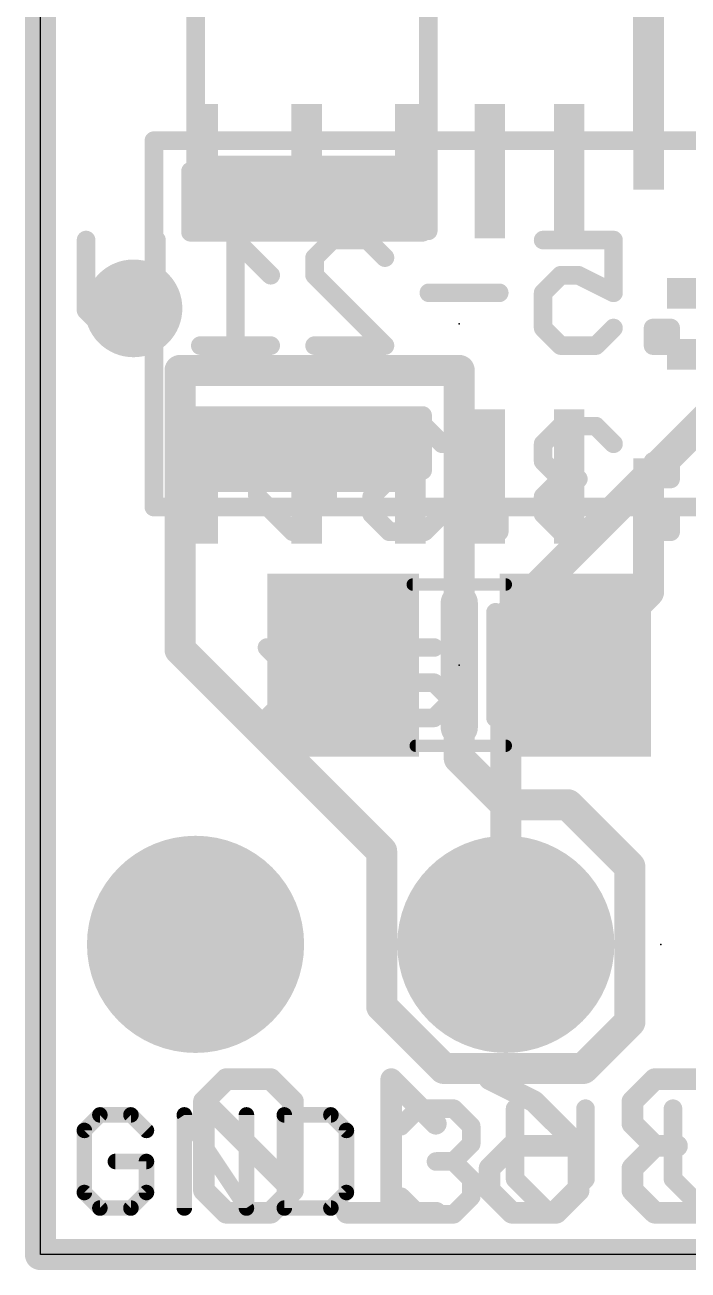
# Model space of a CAD drawing. Extents: x -0.1 to 10.3, y -0.1 to 17.3.
# Drawn here: x -0.13 to 5.3, y -0.13 to 10.07 of the extents above; entities that cross this region are included whole.
import ezdxf

# ---------------------------------------------------------------- set-up
doc = ezdxf.new("R2010")
doc.units = 0
for name, color, linetype in [('1', 12, 'CONTINUOUS'), ('16', 5, 'CONTINUOUS'), ('17', 110, 'CONTINUOUS'), ('18', 110, 'CONTINUOUS'), ('20', 53, 'CONTINUOUS'), ('21', 40, 'CONTINUOUS'), ('22', 6, 'CONTINUOUS'), ('23', 53, 'CONTINUOUS'), ('51', 253, 'CONTINUOUS')]:
    doc.layers.add(name, color=color, linetype=linetype)

# ---------------------------------------------------------------- blocks, each defined once
blk = doc.blocks.new('RECT')
blk.add_solid([(-0.5, -0.5), (0.5, -0.5), (-0.5, 0.5), (0.5, 0.5)])
blk = doc.blocks.new('ROUNDP')
at = {"const_width": 0.5}
blk.add_lwpolyline([(0, -0.25, 1), (0, 0.25, 1), (0, -0.25)], format="xyb", dxfattribs=at)
blk = doc.blocks.new('ROUNDV')
at = {"const_width": 0.5}
blk.add_lwpolyline([(0, -0.25, 1), (0, 0.25, 1), (0, -0.25)], format="xyb", dxfattribs=at)

msp = doc.modelspace()

# ---------------------------------------------------------------- linework, layer by layer
at = {"layer": '1'}
for points, const_width in [([(0, 0), (0, 17.145)], 0.254), ([(4.979, 9.07), (4.979, 10.476)], 0.254), ([(1.27, 8.382), (1.27, 10.16)], 0.1524), ([(3.175, 10.16), (3.175, 8.382)], 0.1524), ([(1.429, 8.87), (1.429, 8.92)], 0.1524), ([(1.429, 8.92), (2.929, 8.92)], 0.1524), ([(2.929, 8.92), (2.929, 8.87)], 0.1524), ([(1.229, 8.37), (1.229, 8.87)], 0.1524), ([(1.229, 8.87), (1.429, 8.87)], 0.1524), ([(1.229, 8.8392), (3.129, 8.8392)], 0.1524), ([(2.929, 8.87), (3.129, 8.87)], 0.1524), ([(3.129, 8.87), (3.129, 8.37)], 0.1524), ([(1.229, 8.6868), (3.129, 8.6868)], 0.1524), ([(1.229, 8.5344), (3.129, 8.5344)], 0.1524), ([(1.229, 8.382), (3.129, 8.382)], 0.1524), ([(3.129, 8.37), (1.229, 8.37)], 0.1524), ([(3.175, 8.382), (1.27, 8.382)], 0.1524), ([(1.143, 7.239), (1.143, 4.953)], 0.254), ([(3.429, 7.239), (1.143, 7.239)], 0.254), ([(3.429, 4.064), (3.429, 7.239)], 0.254), ([(1.229, 6.32), (1.229, 6.87)], 0.1524), ([(1.229, 6.87), (3.129, 6.87)], 0.1524), ([(1.229, 6.858), (3.129, 6.858)], 0.1524), ([(3.129, 6.87), (3.129, 6.42)], 0.1524), ([(1.229, 6.7056), (3.129, 6.7056)], 0.1524), ([(1.229, 6.5532), (3.129, 6.5532)], 0.1524), ([(1.229, 6.4008), (2.929, 6.4008)], 0.1524), ([(3.129, 6.42), (2.929, 6.42)], 0.1524), ([(2.929, 6.42), (2.929, 6.32)], 0.1524), ([(2.929, 6.32), (1.229, 6.32)], 0.1524), ([(4.979, 6.17), (4.979, 5.426)], 0.254), ([(4.979, 5.426), (4.379, 4.826)], 0.254), ([(1.143, 4.953), (2.794, 3.302)], 0.254), ([(3.81, 3.683), (3.429, 4.064)], 0.254), ([(4.318, 3.683), (3.81, 3.683)], 0.254), ([(4.826, 3.175), (4.318, 3.683)], 0.254), ([(2.794, 3.302), (2.794, 2.032)], 0.254), ([(4.826, 1.905), (4.826, 3.175)], 0.254), ([(2.794, 2.032), (3.302, 1.524)], 0.254), ([(4.445, 1.524), (4.826, 1.905)], 0.254), ([(3.302, 1.524), (4.445, 1.524)], 0.254), ([(10.16, 0), (0, 0)], 0.254)]:
    msp.add_lwpolyline(points, dxfattribs=dict(at, const_width=const_width))
for points, const_width in [([(4.9155, 9.07, 1), (5.0425, 9.07)], 0.127), ([(1.4671, 8.92, 1), (1.3909, 8.92)], 0.0762), ([(1.429, 8.9581, 1), (1.429, 8.8819)], 0.0762), ([(2.9671, 8.92, 1), (2.8909, 8.92)], 0.0762), ([(2.929, 8.8819, 1), (2.929, 8.9581)], 0.0762), ([(1.2671, 8.87, 1), (1.1909, 8.87)], 0.0762), ([(1.229, 8.9081, 1), (1.229, 8.8319)], 0.0762), ([(1.229, 8.8773, 1), (1.229, 8.8011)], 0.0762), ([(1.3909, 8.87, 1), (1.4671, 8.87)], 0.0762), ([(1.429, 8.8319, 1), (1.429, 8.9081)], 0.0762), ([(2.929, 8.9081, 1), (2.929, 8.8319)], 0.0762), ([(2.8909, 8.87, 1), (2.9671, 8.87)], 0.0762), ([(3.1671, 8.87, 1), (3.0909, 8.87)], 0.0762), ([(3.129, 8.8319, 1), (3.129, 8.9081)], 0.0762), ([(3.129, 8.8011, 1), (3.129, 8.8773)], 0.0762), ([(1.229, 8.7249, 1), (1.229, 8.6487)], 0.0762), ([(3.129, 8.6487, 1), (3.129, 8.7249)], 0.0762), ([(1.229, 8.5725, 1), (1.229, 8.4963)], 0.0762), ([(3.129, 8.4963, 1), (3.129, 8.5725)], 0.0762), ([(1.229, 8.4201, 1), (1.229, 8.3439)], 0.0762), ([(1.229, 8.4081, 1), (1.229, 8.3319)], 0.0762), ([(1.1909, 8.37, 1), (1.2671, 8.37)], 0.0762), ([(1.27, 8.4201, 1), (1.27, 8.3439)], 0.0762), ([(1.2319, 8.382, 1), (1.3081, 8.382)], 0.0762), ([(3.0909, 8.37, 1), (3.1671, 8.37)], 0.0762), ([(3.129, 8.3439, 1), (3.129, 8.4201)], 0.0762), ([(3.129, 8.3319, 1), (3.129, 8.4081)], 0.0762), ([(3.1369, 8.382, 1), (3.2131, 8.382)], 0.0762), ([(3.175, 8.3439, 1), (3.175, 8.4201)], 0.0762), ([(1.2065, 7.239, 1), (1.0795, 7.239)], 0.127), ([(1.143, 7.3025, 1), (1.143, 7.1755)], 0.127), ([(3.4925, 7.239, 1), (3.3655, 7.239)], 0.127), ([(3.429, 7.1755, 1), (3.429, 7.3025)], 0.127), ([(1.2671, 6.87, 1), (1.1909, 6.87)], 0.0762), ([(1.229, 6.9081, 1), (1.229, 6.8319)], 0.0762), ([(1.229, 6.8961, 1), (1.229, 6.8199)], 0.0762), ([(3.1671, 6.87, 1), (3.0909, 6.87)], 0.0762), ([(3.129, 6.8319, 1), (3.129, 6.9081)], 0.0762), ([(3.129, 6.8199, 1), (3.129, 6.8961)], 0.0762), ([(1.229, 6.7437, 1), (1.229, 6.6675)], 0.0762), ([(3.129, 6.6675, 1), (3.129, 6.7437)], 0.0762), ([(1.229, 6.5913, 1), (1.229, 6.5151)], 0.0762), ([(3.129, 6.5151, 1), (3.129, 6.5913)], 0.0762), ([(1.229, 6.4389, 1), (1.229, 6.3627)], 0.0762), ([(2.929, 6.4581, 1), (2.929, 6.3819)], 0.0762), ([(2.9671, 6.42, 1), (2.8909, 6.42)], 0.0762), ([(2.929, 6.3627, 1), (2.929, 6.4389)], 0.0762), ([(3.0909, 6.42, 1), (3.1671, 6.42)], 0.0762), ([(3.129, 6.3819, 1), (3.129, 6.4581)], 0.0762), ([(1.229, 6.3581, 1), (1.229, 6.2819)], 0.0762), ([(1.1909, 6.32, 1), (1.2671, 6.32)], 0.0762), ([(2.8909, 6.32, 1), (2.9671, 6.32)], 0.0762), ([(2.929, 6.2819, 1), (2.929, 6.3581)], 0.0762), ([(5.0425, 6.17, 1), (4.9155, 6.17)], 0.127), ([(5.0239, 5.3811, 1), (4.9341, 5.4709)], 0.127), ([(4.9155, 5.426, 1), (5.0425, 5.426)], 0.127), ([(1.1879, 4.9979, 1), (1.0981, 4.9081)], 0.127), ([(1.0795, 4.953, 1), (1.2065, 4.953)], 0.127), ([(4.3341, 4.8709, 1), (4.4239, 4.7811)], 0.127), ([(3.4739, 4.1089, 1), (3.3841, 4.0191)], 0.127), ([(3.3655, 4.064, 1), (3.4925, 4.064)], 0.127), ([(3.81, 3.7465, 1), (3.81, 3.6195)], 0.127), ([(3.7651, 3.6381, 1), (3.8549, 3.7279)], 0.127), ([(4.3629, 3.7279, 1), (4.2731, 3.6381)], 0.127), ([(4.318, 3.6195, 1), (4.318, 3.7465)], 0.127), ([(2.8575, 3.302, 1), (2.7305, 3.302)], 0.127), ([(2.7491, 3.2571, 1), (2.8389, 3.3469)], 0.127), ([(4.8895, 3.175, 1), (4.7625, 3.175)], 0.127), ([(4.7811, 3.1301, 1), (4.8709, 3.2199)], 0.127), ([(2.8389, 2.0769, 1), (2.7491, 1.9871)], 0.127), ([(2.7305, 2.032, 1), (2.8575, 2.032)], 0.127), ([(4.7625, 1.905, 1), (4.8895, 1.905)], 0.127), ([(4.8709, 1.8601, 1), (4.7811, 1.9499)], 0.127), ([(3.302, 1.5875, 1), (3.302, 1.4605)], 0.127), ([(3.2571, 1.4791, 1), (3.3469, 1.5689)], 0.127), ([(4.4001, 1.5689, 1), (4.4899, 1.4791)], 0.127), ([(4.445, 1.4605, 1), (4.445, 1.5875)], 0.127), ([(0, 0.0635, 1), (0, -0.0635)], 0.127), ([(-0.0635, 0, 1), (0.0635, 0)], 0.127)]:
    msp.add_lwpolyline(points, format="xyb", dxfattribs=dict(at, const_width=const_width))
at = {"layer": '16', "const_width": 0.254}
for points in [[(0, 0), (0, 17.145)], [(5.842, 7.239), (3.81, 5.207)], [(3.81, 5.207), (3.81, 2.54)], [(10.16, 0), (0, 0)]]:
    msp.add_lwpolyline(points, dxfattribs=at)
at = {"layer": '16', "const_width": 0.127}
for points in [[(3.8735, 5.207, 1), (3.7465, 5.207)], [(3.7651, 5.2519, 1), (3.8549, 5.1621)], [(3.7465, 2.54, 1), (3.8735, 2.54)], [(0, 0.0635, 1), (0, -0.0635)], [(-0.0635, 0, 1), (0.0635, 0)]]:
    msp.add_lwpolyline(points, format="xyb", dxfattribs=at)
at = {"layer": '20'}
for p, q in [((0, 0), (0, 14.605)), ((10.16, 0), (0, 0))]:
    msp.add_line(p, q, dxfattribs=at)
at = {"layer": '21'}
for points, const_width in [([(0.929, 6.12), (0.929, 9.12)], 0.1524), ([(0.929, 9.12), (5.929, 9.12)], 0.1524), ([(5.929, 6.12), (0.929, 6.12)], 0.1524), ([(3.429, 5.334), (3.429, 4.318)], 0.3048), ([(2.9507, 1.0505), (3.0947, 1.1945)], 0.1524), ([(3.0947, 1.1945), (3.3829, 1.1945)], 0.1524), ([(3.3829, 1.1945), (3.5269, 1.0505)], 0.1524), ([(3.8862, 1.1945), (3.8862, 0.6183)], 0.1524), ([(4.4624, 0.6183), (4.4624, 1.1945)], 0.1524), ([(5.1788, 1.1945), (5.1788, 0.6183)], 0.1524), ([(0.4867, 1.1437), (0.3596, 1.0165)], 0.127), ([(0.741, 1.1437), (0.4867, 1.1437)], 0.127), ([(0.8681, 1.0165), (0.741, 1.1437)], 0.127), ([(1.1782, 0.381), (1.1782, 1.1437)], 0.127), ([(1.1782, 1.1437), (1.6866, 0.381)], 0.127), ([(1.6866, 0.381), (1.6866, 1.1437)], 0.127), ([(1.9968, 1.1437), (1.9968, 0.381)], 0.127), ([(2.3781, 1.1437), (1.9968, 1.1437)], 0.127), ([(2.5052, 1.0165), (2.3781, 1.1437)], 0.127), ([(3.5269, 1.0505), (3.5269, 0.9064)], 0.1524), ([(0.3596, 1.0165), (0.3596, 0.5081)], 0.127), ([(2.5052, 0.5081), (2.5052, 1.0165)], 0.127), ([(3.5269, 0.9064), (3.3829, 0.7624)], 0.1524), ([(0.8681, 0.7623), (0.6138, 0.7623)], 0.127), ([(0.8681, 0.5081), (0.8681, 0.7623)], 0.127), ([(3.3829, 0.7624), (3.2388, 0.7624)], 0.1524), ([(3.3829, 0.7624), (3.5269, 0.6183)], 0.1524), ([(3.5269, 0.6183), (3.5269, 0.4743)], 0.1524), ([(3.8862, 0.6183), (4.1743, 0.3302)], 0.1524), ([(4.1743, 0.3302), (4.4624, 0.6183)], 0.1524), ([(5.1788, 0.6183), (5.467, 0.3302)], 0.1524), ([(0.3596, 0.5081), (0.4867, 0.381)], 0.127), ([(0.741, 0.381), (0.8681, 0.5081)], 0.127), ([(2.3781, 0.381), (2.5052, 0.5081)], 0.127), ([(3.0947, 0.3302), (2.9507, 0.4743)], 0.1524), ([(3.5269, 0.4743), (3.3829, 0.3302)], 0.1524), ([(0.4867, 0.381), (0.741, 0.381)], 0.127), ([(1.9968, 0.381), (2.3781, 0.381)], 0.127), ([(3.3829, 0.3302), (3.0947, 0.3302)], 0.1524)]:
    msp.add_lwpolyline(points, dxfattribs=dict(at, const_width=const_width))
for points, const_width in [([(0.9671, 9.12, 1), (0.8909, 9.12)], 0.0762), ([(0.929, 9.1581, 1), (0.929, 9.0819)], 0.0762), ([(0.929, 6.1581, 1), (0.929, 6.0819)], 0.0762), ([(0.8909, 6.12, 1), (0.9671, 6.12)], 0.0762), ([(3.5052, 5.334, 1), (3.3528, 5.334)], 0.1524), ([(3.3528, 4.318, 1), (3.5052, 4.318)], 0.1524), ([(3.0947, 1.2326, 1), (3.0947, 1.1564)], 0.0762), ([(3.1217, 1.1676, 1), (3.0678, 1.2215)], 0.0762), ([(3.4098, 1.2215, 1), (3.3559, 1.1676)], 0.0762), ([(3.3829, 1.1564, 1), (3.3829, 1.2326)], 0.0762), ([(3.9243, 1.1945, 1), (3.8481, 1.1945)], 0.0762), ([(4.5005, 1.1945, 1), (4.4243, 1.1945)], 0.0762), ([(5.2169, 1.1945, 1), (5.1407, 1.1945)], 0.0762), ([(0.4867, 1.1754, 1), (0.4867, 1.1119)], 0.0635), ([(0.5092, 1.1212, 1), (0.4643, 1.1661)], 0.0635), ([(0.7634, 1.1661, 1), (0.7185, 1.1212)], 0.0635), ([(0.741, 1.1119, 1), (0.741, 1.1754)], 0.0635), ([(1.2046, 1.1613, 1), (1.1518, 1.126)], 0.0635), ([(1.21, 1.1437, 1), (1.1465, 1.1437)], 0.0635), ([(1.7184, 1.1437, 1), (1.6549, 1.1437)], 0.0635), ([(2.0285, 1.1437, 1), (1.965, 1.1437)], 0.0635), ([(1.9968, 1.1754, 1), (1.9968, 1.1119)], 0.0635), ([(2.4006, 1.1661, 1), (2.3557, 1.1212)], 0.0635), ([(2.3781, 1.1119, 1), (2.3781, 1.1754)], 0.0635), ([(3.565, 1.0505, 1), (3.4888, 1.0505)], 0.0762), ([(0.3914, 1.0165, 1), (0.3279, 1.0165)], 0.0635), ([(0.3372, 1.039, 1), (0.3821, 0.9941)], 0.0635), ([(0.8456, 0.9941, 1), (0.8905, 1.039)], 0.0635), ([(2.537, 1.0165, 1), (2.4735, 1.0165)], 0.0635), ([(2.4828, 0.9941, 1), (2.5277, 1.039)], 0.0635), ([(2.9237, 1.0774, 1), (2.9776, 1.0235)], 0.0762), ([(3.5, 1.0235, 1), (3.5538, 1.0774)], 0.0762), ([(3.4888, 0.9064, 1), (3.565, 0.9064)], 0.0762), ([(3.5538, 0.8795, 1), (3.5, 0.9334)], 0.0762), ([(0.6138, 0.7941, 1), (0.6138, 0.7306)], 0.0635), ([(0.8998, 0.7623, 1), (0.8363, 0.7623)], 0.0635), ([(0.8681, 0.7306, 1), (0.8681, 0.7941)], 0.0635), ([(3.2388, 0.8005, 1), (3.2388, 0.7243)], 0.0762), ([(3.4098, 0.7893, 1), (3.3559, 0.7354)], 0.0762), ([(3.3559, 0.7893, 1), (3.4098, 0.7354)], 0.0762), ([(3.3829, 0.7243, 1), (3.3829, 0.8005)], 0.0762), ([(3.565, 0.6183, 1), (3.4888, 0.6183)], 0.0762), ([(3.5, 0.5914, 1), (3.5538, 0.6453)], 0.0762), ([(3.9131, 0.6453, 1), (3.8593, 0.5914)], 0.0762), ([(3.8481, 0.6183, 1), (3.9243, 0.6183)], 0.0762), ([(4.4243, 0.6183, 1), (4.5005, 0.6183)], 0.0762), ([(4.4894, 0.5914, 1), (4.4355, 0.6453)], 0.0762), ([(5.2058, 0.6453, 1), (5.1519, 0.5914)], 0.0762), ([(5.1407, 0.6183, 1), (5.2169, 0.6183)], 0.0762), ([(0.3821, 0.5306, 1), (0.3372, 0.4857)], 0.0635), ([(0.3279, 0.5081, 1), (0.3914, 0.5081)], 0.0635), ([(0.8363, 0.5081, 1), (0.8998, 0.5081)], 0.0635), ([(0.8905, 0.4857, 1), (0.8456, 0.5306)], 0.0635), ([(2.4735, 0.5081, 1), (2.537, 0.5081)], 0.0635), ([(2.5277, 0.4857, 1), (2.4828, 0.5306)], 0.0635), ([(2.9776, 0.5012, 1), (2.9237, 0.4473)], 0.0762), ([(3.4888, 0.4743, 1), (3.565, 0.4743)], 0.0762), ([(3.5538, 0.4473, 1), (3.5, 0.5012)], 0.0762), ([(0.4867, 0.4128, 1), (0.4867, 0.3493)], 0.0635), ([(0.4643, 0.3585, 1), (0.5092, 0.4035)], 0.0635), ([(0.7185, 0.4035, 1), (0.7634, 0.3585)], 0.0635), ([(0.741, 0.3493, 1), (0.741, 0.4128)], 0.0635), ([(1.1465, 0.381, 1), (1.21, 0.381)], 0.0635), ([(1.6549, 0.381, 1), (1.7184, 0.381)], 0.0635), ([(1.6602, 0.3634, 1), (1.7131, 0.3986)], 0.0635), ([(1.965, 0.381, 1), (2.0285, 0.381)], 0.0635), ([(1.9968, 0.4128, 1), (1.9968, 0.3493)], 0.0635), ([(2.3557, 0.4035, 1), (2.4006, 0.3585)], 0.0635), ([(2.3781, 0.3493, 1), (2.3781, 0.4128)], 0.0635), ([(3.0947, 0.3683, 1), (3.0947, 0.2921)], 0.0762), ([(3.0678, 0.3033, 1), (3.1217, 0.3571)], 0.0762), ([(3.3559, 0.3571, 1), (3.4098, 0.3033)], 0.0762), ([(3.3829, 0.2921, 1), (3.3829, 0.3683)], 0.0762), ([(4.1474, 0.3571, 1), (4.2013, 0.3033)], 0.0762), ([(4.1474, 0.3033, 1), (4.2013, 0.3571)], 0.0762)]:
    msp.add_lwpolyline(points, format="xyb", dxfattribs=dict(at, const_width=const_width))
at = {"layer": '22'}
for points, const_width in [([(0.3737, 7.7303), (0.3737, 8.3065)], 0.1524), ([(0.9499, 8.3065), (0.9499, 7.7303)], 0.1524), ([(1.8854, 8.0184), (1.5973, 8.3065)], 0.1524), ([(1.5973, 8.3065), (1.5973, 7.4422)], 0.1524), ([(2.2447, 8.1625), (2.3888, 8.3065)], 0.1524), ([(2.3888, 8.3065), (2.6769, 8.3065)], 0.1524), ([(2.6769, 8.3065), (2.8209, 8.1625)], 0.1524), ([(4.1157, 8.3065), (4.692, 8.3065)], 0.1524), ([(4.692, 8.3065), (4.692, 7.8744)], 0.1524), ([(2.2447, 8.0184), (2.2447, 8.1625)], 0.1524), ([(2.8209, 7.4422), (2.2447, 8.0184)], 0.1524), ([(4.2598, 8.0184), (4.1157, 7.8744)], 0.1524), ([(4.4039, 8.0184), (4.2598, 8.0184)], 0.1524), ([(4.692, 7.8744), (4.4039, 8.0184)], 0.1524), ([(3.7564, 7.8744), (3.1802, 7.8744)], 0.1524), ([(4.1157, 7.8744), (4.1157, 7.5863)], 0.1524), ([(0.6618, 7.4422), (0.3737, 7.7303)], 0.1524), ([(0.9499, 7.7303), (0.6618, 7.4422)], 0.1524), ([(4.1157, 7.5863), (4.2598, 7.4422)], 0.1524), ([(4.5479, 7.4422), (4.692, 7.5863)], 0.1524), ([(5.1597, 7.5863), (5.0157, 7.5863)], 0.1524), ([(5.0157, 7.5863), (5.0157, 7.4422)], 0.1524), ([(5.1597, 7.4422), (5.1597, 7.5863)], 0.1524), ([(1.8854, 7.4422), (1.3092, 7.4422)], 0.1524), ([(2.2447, 7.4422), (2.8209, 7.4422)], 0.1524), ([(4.2598, 7.4422), (4.5479, 7.4422)], 0.1524), ([(5.0157, 7.4422), (5.1597, 7.4422)], 0.1524), ([(1.7769, 6.2063), (1.7769, 6.7825)], 0.1524), ([(2.3532, 6.7825), (2.3532, 6.2063)], 0.1524), ([(2.8565, 6.7825), (2.7125, 6.6385)], 0.1524), ([(3.1446, 6.7825), (2.8565, 6.7825)], 0.1524), ([(3.2887, 6.6385), (3.1446, 6.7825)], 0.1524), ([(4.2598, 6.7825), (4.1157, 6.6385)], 0.1524), ([(4.5479, 6.7825), (4.2598, 6.7825)], 0.1524), ([(4.692, 6.6385), (4.5479, 6.7825)], 0.1524), ([(2.7125, 6.6385), (2.7125, 6.4944)], 0.1524), ([(4.1157, 6.6385), (4.1157, 6.4944)], 0.1524), ([(2.7125, 6.4944), (2.8565, 6.3504)], 0.1524), ([(4.1157, 6.4944), (4.2598, 6.3504)], 0.1524), ([(5.1597, 6.4944), (5.0157, 6.4944)], 0.1524), ([(5.0157, 6.4944), (5.0157, 6.3504)], 0.1524), ([(5.1597, 6.3504), (5.1597, 6.4944)], 0.1524), ([(2.8565, 6.3504), (2.7125, 6.2063)], 0.1524), ([(2.8565, 6.3504), (3.0006, 6.3504)], 0.1524), ([(4.2598, 6.3504), (4.1157, 6.2063)], 0.1524), ([(4.2598, 6.3504), (4.4039, 6.3504)], 0.1524), ([(5.0157, 6.3504), (5.1597, 6.3504)], 0.1524), ([(2.0651, 5.9182), (1.7769, 6.2063)], 0.1524), ([(2.3532, 6.2063), (2.0651, 5.9182)], 0.1524), ([(2.7125, 6.2063), (2.7125, 6.0623)], 0.1524), ([(4.1157, 6.2063), (4.1157, 6.0623)], 0.1524), ([(2.7125, 6.0623), (2.8565, 5.9182)], 0.1524), ([(3.1446, 5.9182), (3.2887, 6.0623)], 0.1524), ([(3.7564, 6.0623), (3.6124, 6.0623)], 0.1524), ([(3.6124, 6.0623), (3.6124, 5.9182)], 0.1524), ([(3.7564, 5.9182), (3.7564, 6.0623)], 0.1524), ([(4.1157, 6.0623), (4.2598, 5.9182)], 0.1524), ([(4.5479, 5.9182), (4.692, 6.0623)], 0.1524), ([(5.1597, 6.0623), (5.0157, 6.0623)], 0.1524), ([(5.0157, 6.0623), (5.0157, 5.9182)], 0.1524), ([(5.1597, 5.9182), (5.1597, 6.0623)], 0.1524), ([(2.8565, 5.9182), (3.1446, 5.9182)], 0.1524), ([(3.6124, 5.9182), (3.7564, 5.9182)], 0.1524), ([(4.2598, 5.9182), (4.5479, 5.9182)], 0.1524), ([(5.0157, 5.9182), (5.1597, 5.9182)], 0.1524), ([(4.0141, 4.9704), (3.7259, 5.2585)], 0.1524), ([(3.7259, 5.2585), (3.7259, 4.3942)], 0.1524), ([(4.3022, 5.2585), (4.0141, 4.9704)], 0.1524), ([(4.3022, 4.3942), (4.3022, 5.2585)], 0.1524), ([(2.4311, 4.9704), (1.8549, 4.3942)], 0.1524), ([(2.4311, 4.3942), (1.8549, 4.9704)], 0.1524), ([(2.9345, 4.9704), (2.7904, 4.8264)], 0.1524), ([(3.2226, 4.9704), (2.9345, 4.9704)], 0.1524), ([(2.7904, 4.8264), (2.7904, 4.3942)], 0.1524), ([(3.2226, 4.6823), (2.7904, 4.6823)], 0.1524), ([(3.3666, 4.5383), (3.2226, 4.6823)], 0.1524), ([(3.2226, 4.3942), (3.3666, 4.5383)], 0.1524), ([(2.7904, 4.3942), (3.2226, 4.3942)], 0.1524), ([(1.5211, 1.436), (1.3389, 1.2538)], 0.1778), ([(1.8854, 1.436), (1.5211, 1.436)], 0.1778), ([(2.0676, 1.2538), (1.8854, 1.436)], 0.1778), ([(3.237, 1.0717), (2.8726, 1.436)], 0.1778), ([(2.8726, 1.436), (2.8726, 0.3429)], 0.1778), ([(3.6777, 1.436), (4.042, 1.2538)], 0.1778), ([(5.0292, 1.436), (4.8471, 1.2538)], 0.1778), ([(5.3936, 1.436), (5.0292, 1.436)], 0.1778), ([(1.3389, 1.2538), (1.3389, 0.5251)], 0.1778), ([(2.0676, 0.5251), (1.3389, 1.2538)], 0.1778), ([(2.0676, 0.5251), (2.0676, 1.2538)], 0.1778), ([(4.042, 1.2538), (4.4064, 0.8895)], 0.1778), ([(4.8471, 1.2538), (4.8471, 1.0717)], 0.1778), ([(4.8471, 1.0717), (5.0292, 0.8895)], 0.1778), ([(3.6777, 0.7073), (3.8598, 0.8895)], 0.1778), ([(3.8598, 0.8895), (4.4064, 0.8895)], 0.1778), ([(4.4064, 0.8895), (4.4064, 0.5251)], 0.1778), ([(5.0292, 0.8895), (4.8471, 0.7073)], 0.1778), ([(5.0292, 0.8895), (5.2114, 0.8895)], 0.1778), ([(3.6777, 0.5251), (3.6777, 0.7073)], 0.1778), ([(4.8471, 0.7073), (4.8471, 0.5251)], 0.1778), ([(1.3389, 0.5251), (1.5211, 0.3429)], 0.1778), ([(1.8854, 0.3429), (2.0676, 0.5251)], 0.1778), ([(3.8598, 0.3429), (3.6777, 0.5251)], 0.1778), ([(4.4064, 0.5251), (4.2242, 0.3429)], 0.1778), ([(4.8471, 0.5251), (5.0292, 0.3429)], 0.1778), ([(1.5211, 0.3429), (1.8854, 0.3429)], 0.1778), ([(3.237, 0.3429), (2.5083, 0.3429)], 0.1778), ([(4.2242, 0.3429), (3.8598, 0.3429)], 0.1778), ([(5.0292, 0.3429), (5.3936, 0.3429)], 0.1778)]:
    msp.add_lwpolyline(points, dxfattribs=dict(at, const_width=const_width))
for points, const_width in [([(0.4118, 8.3065, 1), (0.3356, 8.3065)], 0.0762), ([(0.988, 8.3065, 1), (0.9118, 8.3065)], 0.0762), ([(1.6242, 8.3335, 1), (1.5704, 8.2796)], 0.0762), ([(1.6354, 8.3065, 1), (1.5592, 8.3065)], 0.0762), ([(2.3888, 8.3446, 1), (2.3888, 8.2684)], 0.0762), ([(2.4157, 8.2796, 1), (2.3618, 8.3335)], 0.0762), ([(2.7038, 8.3335, 1), (2.6499, 8.2796)], 0.0762), ([(2.6769, 8.2684, 1), (2.6769, 8.3446)], 0.0762), ([(4.1157, 8.3446, 1), (4.1157, 8.2684)], 0.0762), ([(4.7301, 8.3065, 1), (4.6539, 8.3065)], 0.0762), ([(4.692, 8.2684, 1), (4.692, 8.3446)], 0.0762), ([(2.2828, 8.1625, 1), (2.2066, 8.1625)], 0.0762), ([(2.2178, 8.1894, 1), (2.2716, 8.1355)], 0.0762), ([(2.794, 8.1355, 1), (2.8479, 8.1894)], 0.0762), ([(1.8585, 7.9915, 1), (1.9124, 8.0454)], 0.0762), ([(2.2716, 8.0454, 1), (2.2178, 7.9915)], 0.0762), ([(2.2066, 8.0184, 1), (2.2828, 8.0184)], 0.0762), ([(4.2598, 8.0565, 1), (4.2598, 7.9803)], 0.0762), ([(4.2867, 7.9915, 1), (4.2329, 8.0454)], 0.0762), ([(4.4209, 8.0525, 1), (4.3868, 7.9843)], 0.0762), ([(4.4039, 7.9803, 1), (4.4039, 8.0565)], 0.0762), ([(3.1802, 7.9125, 1), (3.1802, 7.8363)], 0.0762), ([(3.7564, 7.8363, 1), (3.7564, 7.9125)], 0.0762), ([(4.1538, 7.8744, 1), (4.0776, 7.8744)], 0.0762), ([(4.0888, 7.9013, 1), (4.1427, 7.8474)], 0.0762), ([(4.6539, 7.8744, 1), (4.7301, 7.8744)], 0.0762), ([(4.6749, 7.8403, 1), (4.709, 7.9084)], 0.0762), ([(0.4006, 7.7573, 1), (0.3467, 7.7034)], 0.0762), ([(0.3356, 7.7303, 1), (0.4118, 7.7303)], 0.0762), ([(0.9118, 7.7303, 1), (0.988, 7.7303)], 0.0762), ([(0.9768, 7.7034, 1), (0.9229, 7.7573)], 0.0762), ([(4.1427, 7.6132, 1), (4.0888, 7.5593)], 0.0762), ([(4.7189, 7.5593, 1), (4.665, 7.6132)], 0.0762), ([(5.0157, 7.6244, 1), (5.0157, 7.5482)], 0.0762), ([(5.0538, 7.5863, 1), (4.9776, 7.5863)], 0.0762), ([(5.1978, 7.5863, 1), (5.1216, 7.5863)], 0.0762), ([(5.1597, 7.5482, 1), (5.1597, 7.6244)], 0.0762), ([(4.0776, 7.5863, 1), (4.1538, 7.5863)], 0.0762), ([(0.6348, 7.4691, 1), (0.6887, 7.4153)], 0.0762), ([(0.6348, 7.4153, 1), (0.6887, 7.4691)], 0.0762), ([(1.3092, 7.4803, 1), (1.3092, 7.4041)], 0.0762), ([(1.5592, 7.4422, 1), (1.6354, 7.4422)], 0.0762), ([(1.8854, 7.4041, 1), (1.8854, 7.4803)], 0.0762), ([(2.2447, 7.4803, 1), (2.2447, 7.4041)], 0.0762), ([(2.794, 7.4153, 1), (2.8479, 7.4691)], 0.0762), ([(2.8209, 7.4041, 1), (2.8209, 7.4803)], 0.0762), ([(4.2598, 7.4803, 1), (4.2598, 7.4041)], 0.0762), ([(4.2329, 7.4153, 1), (4.2867, 7.4691)], 0.0762), ([(4.521, 7.4691, 1), (4.5749, 7.4153)], 0.0762), ([(4.5479, 7.4041, 1), (4.5479, 7.4803)], 0.0762), ([(5.0157, 7.4803, 1), (5.0157, 7.4041)], 0.0762), ([(4.9776, 7.4422, 1), (5.0538, 7.4422)], 0.0762), ([(5.1216, 7.4422, 1), (5.1978, 7.4422)], 0.0762), ([(5.1597, 7.4041, 1), (5.1597, 7.4803)], 0.0762), ([(1.815, 6.7825, 1), (1.7388, 6.7825)], 0.0762), ([(2.3913, 6.7825, 1), (2.3151, 6.7825)], 0.0762), ([(2.8565, 6.8206, 1), (2.8565, 6.7444)], 0.0762), ([(2.8835, 6.7556, 1), (2.8296, 6.8095)], 0.0762), ([(3.1716, 6.8095, 1), (3.1177, 6.7556)], 0.0762), ([(3.1446, 6.7444, 1), (3.1446, 6.8206)], 0.0762), ([(4.2598, 6.8206, 1), (4.2598, 6.7444)], 0.0762), ([(4.2867, 6.7556, 1), (4.2329, 6.8095)], 0.0762), ([(4.5749, 6.8095, 1), (4.521, 6.7556)], 0.0762), ([(4.5479, 6.7444, 1), (4.5479, 6.8206)], 0.0762), ([(2.6855, 6.6654, 1), (2.7394, 6.6115)], 0.0762), ([(2.7506, 6.6385, 1), (2.6744, 6.6385)], 0.0762), ([(3.2617, 6.6115, 1), (3.3156, 6.6654)], 0.0762), ([(4.1538, 6.6385, 1), (4.0776, 6.6385)], 0.0762), ([(4.0888, 6.6654, 1), (4.1427, 6.6115)], 0.0762), ([(4.665, 6.6115, 1), (4.7189, 6.6654)], 0.0762), ([(2.7394, 6.5214, 1), (2.6855, 6.4675)], 0.0762), ([(2.6744, 6.4944, 1), (2.7506, 6.4944)], 0.0762), ([(4.1427, 6.5214, 1), (4.0888, 6.4675)], 0.0762), ([(4.0776, 6.4944, 1), (4.1538, 6.4944)], 0.0762), ([(5.0157, 6.5325, 1), (5.0157, 6.4563)], 0.0762), ([(5.0538, 6.4944, 1), (4.9776, 6.4944)], 0.0762), ([(5.1978, 6.4944, 1), (5.1216, 6.4944)], 0.0762), ([(5.1597, 6.4563, 1), (5.1597, 6.5325)], 0.0762), ([(2.8565, 6.3885, 1), (2.8565, 6.3123)], 0.0762), ([(2.8835, 6.3234, 1), (2.8296, 6.3773)], 0.0762), ([(3.0006, 6.3123, 1), (3.0006, 6.3885)], 0.0762), ([(4.2598, 6.3885, 1), (4.2598, 6.3123)], 0.0762), ([(4.2867, 6.3234, 1), (4.2329, 6.3773)], 0.0762), ([(4.4039, 6.3123, 1), (4.4039, 6.3885)], 0.0762), ([(5.0157, 6.3885, 1), (5.0157, 6.3123)], 0.0762), ([(5.1597, 6.3123, 1), (5.1597, 6.3885)], 0.0762), ([(2.8296, 6.3234, 1), (2.8835, 6.3773)], 0.0762), ([(4.2329, 6.3234, 1), (4.2867, 6.3773)], 0.0762), ([(4.9776, 6.3504, 1), (5.0538, 6.3504)], 0.0762), ([(5.1216, 6.3504, 1), (5.1978, 6.3504)], 0.0762), ([(1.8039, 6.2333, 1), (1.75, 6.1794)], 0.0762), ([(1.7388, 6.2063, 1), (1.815, 6.2063)], 0.0762), ([(2.3151, 6.2063, 1), (2.3913, 6.2063)], 0.0762), ([(2.3801, 6.1794, 1), (2.3262, 6.2333)], 0.0762), ([(2.6855, 6.2333, 1), (2.7394, 6.1794)], 0.0762), ([(2.7506, 6.2063, 1), (2.6744, 6.2063)], 0.0762), ([(4.1538, 6.2063, 1), (4.0776, 6.2063)], 0.0762), ([(4.0888, 6.2333, 1), (4.1427, 6.1794)], 0.0762), ([(2.7394, 6.0892, 1), (2.6855, 6.0353)], 0.0762), ([(3.3156, 6.0353, 1), (3.2617, 6.0892)], 0.0762), ([(3.6124, 6.1004, 1), (3.6124, 6.0242)], 0.0762), ([(3.6505, 6.0623, 1), (3.5743, 6.0623)], 0.0762), ([(3.7945, 6.0623, 1), (3.7183, 6.0623)], 0.0762), ([(3.7564, 6.0242, 1), (3.7564, 6.1004)], 0.0762), ([(4.1427, 6.0892, 1), (4.0888, 6.0353)], 0.0762), ([(4.7189, 6.0353, 1), (4.665, 6.0892)], 0.0762), ([(5.0157, 6.1004, 1), (5.0157, 6.0242)], 0.0762), ([(5.0538, 6.0623, 1), (4.9776, 6.0623)], 0.0762), ([(5.1978, 6.0623, 1), (5.1216, 6.0623)], 0.0762), ([(5.1597, 6.0242, 1), (5.1597, 6.1004)], 0.0762), ([(2.6744, 6.0623, 1), (2.7506, 6.0623)], 0.0762), ([(4.0776, 6.0623, 1), (4.1538, 6.0623)], 0.0762), ([(2.0381, 5.9451, 1), (2.092, 5.8913)], 0.0762), ([(2.0381, 5.8913, 1), (2.092, 5.9451)], 0.0762), ([(2.8565, 5.9563, 1), (2.8565, 5.8801)], 0.0762), ([(2.8296, 5.8913, 1), (2.8835, 5.9451)], 0.0762), ([(3.1177, 5.9451, 1), (3.1716, 5.8913)], 0.0762), ([(3.1446, 5.8801, 1), (3.1446, 5.9563)], 0.0762), ([(3.6124, 5.9563, 1), (3.6124, 5.8801)], 0.0762), ([(3.5743, 5.9182, 1), (3.6505, 5.9182)], 0.0762), ([(3.7183, 5.9182, 1), (3.7945, 5.9182)], 0.0762), ([(3.7564, 5.8801, 1), (3.7564, 5.9563)], 0.0762), ([(4.2598, 5.9563, 1), (4.2598, 5.8801)], 0.0762), ([(4.2329, 5.8913, 1), (4.2867, 5.9451)], 0.0762), ([(4.521, 5.9451, 1), (4.5749, 5.8913)], 0.0762), ([(4.5479, 5.8801, 1), (4.5479, 5.9563)], 0.0762), ([(5.0157, 5.9563, 1), (5.0157, 5.8801)], 0.0762), ([(4.9776, 5.9182, 1), (5.0538, 5.9182)], 0.0762), ([(5.1216, 5.9182, 1), (5.1978, 5.9182)], 0.0762), ([(5.1597, 5.8801, 1), (5.1597, 5.9563)], 0.0762), ([(3.7529, 5.2855, 1), (3.699, 5.2316)], 0.0762), ([(3.764, 5.2585, 1), (3.6878, 5.2585)], 0.0762), ([(4.3403, 5.2585, 1), (4.2641, 5.2585)], 0.0762), ([(4.3291, 5.2316, 1), (4.2752, 5.2855)], 0.0762), ([(1.8818, 4.9974, 1), (1.828, 4.9435)], 0.0762), ([(2.4581, 4.9435, 1), (2.4042, 4.9974)], 0.0762), ([(2.9345, 5.0085, 1), (2.9345, 4.9323)], 0.0762), ([(2.9614, 4.9435, 1), (2.9075, 4.9974)], 0.0762), ([(3.2226, 4.9323, 1), (3.2226, 5.0085)], 0.0762), ([(3.9871, 4.9974, 1), (4.041, 4.9435)], 0.0762), ([(3.9871, 4.9435, 1), (4.041, 4.9974)], 0.0762), ([(2.8285, 4.8264, 1), (2.7523, 4.8264)], 0.0762), ([(2.7635, 4.8533, 1), (2.8174, 4.7994)], 0.0762), ([(2.7904, 4.7204, 1), (2.7904, 4.6442)], 0.0762), ([(3.2495, 4.7093, 1), (3.1956, 4.6554)], 0.0762), ([(3.2226, 4.6442, 1), (3.2226, 4.7204)], 0.0762), ([(3.3936, 4.5113, 1), (3.3397, 4.5652)], 0.0762), ([(3.3397, 4.5113, 1), (3.3936, 4.5652)], 0.0762), ([(1.828, 4.4211, 1), (1.8818, 4.3673)], 0.0762), ([(2.4042, 4.3673, 1), (2.4581, 4.4211)], 0.0762), ([(2.7904, 4.4323, 1), (2.7904, 4.3561)], 0.0762), ([(2.7523, 4.3942, 1), (2.8285, 4.3942)], 0.0762), ([(3.1956, 4.4211, 1), (3.2495, 4.3673)], 0.0762), ([(3.2226, 4.3561, 1), (3.2226, 4.4323)], 0.0762), ([(3.6878, 4.3942, 1), (3.764, 4.3942)], 0.0762), ([(4.2641, 4.3942, 1), (4.3403, 4.3942)], 0.0762), ([(1.5211, 1.4805, 1), (1.5211, 1.3916)], 0.0889), ([(1.5525, 1.4046, 1), (1.4896, 1.4675)], 0.0889), ([(1.9169, 1.4675, 1), (1.854, 1.4046)], 0.0889), ([(1.8854, 1.3916, 1), (1.8854, 1.4805)], 0.0889), ([(2.9041, 1.4675, 1), (2.8412, 1.4046)], 0.0889), ([(2.9171, 1.436, 1), (2.8282, 1.436)], 0.0889), ([(3.6975, 1.4758, 1), (3.6578, 1.3963)], 0.0889), ([(5.0292, 1.4805, 1), (5.0292, 1.3916)], 0.0889), ([(5.0607, 1.4046, 1), (4.9978, 1.4675)], 0.0889), ([(1.3703, 1.2853, 1), (1.3074, 1.2224)], 0.0889), ([(1.3833, 1.2538, 1), (1.2944, 1.2538)], 0.0889), ([(1.3074, 1.2853, 1), (1.3703, 1.2224)], 0.0889), ([(2.1121, 1.2538, 1), (2.0232, 1.2538)], 0.0889), ([(2.0362, 1.2224, 1), (2.099, 1.2853)], 0.0889), ([(4.0735, 1.2853, 1), (4.0106, 1.2224)], 0.0889), ([(4.0222, 1.2141, 1), (4.0619, 1.2936)], 0.0889), ([(4.8915, 1.2538, 1), (4.8026, 1.2538)], 0.0889), ([(4.8156, 1.2853, 1), (4.8785, 1.2224)], 0.0889), ([(3.2056, 1.0402, 1), (3.2684, 1.1031)], 0.0889), ([(4.8785, 1.1031, 1), (4.8156, 1.0402)], 0.0889), ([(4.8026, 1.0717, 1), (4.8915, 1.0717)], 0.0889), ([(3.8598, 0.9339, 1), (3.8598, 0.845)], 0.0889), ([(3.8913, 0.858, 1), (3.8284, 0.9209)], 0.0889), ([(4.4509, 0.8895, 1), (4.362, 0.8895)], 0.0889), ([(4.375, 0.858, 1), (4.4378, 0.9209)], 0.0889), ([(4.4064, 0.845, 1), (4.4064, 0.9339)], 0.0889), ([(5.0292, 0.9339, 1), (5.0292, 0.845)], 0.0889), ([(5.0607, 0.858, 1), (4.9978, 0.9209)], 0.0889), ([(4.9978, 0.858, 1), (5.0607, 0.9209)], 0.0889), ([(5.2114, 0.845, 1), (5.2114, 0.9339)], 0.0889), ([(3.7221, 0.7073, 1), (3.6332, 0.7073)], 0.0889), ([(3.6462, 0.7387, 1), (3.7091, 0.6758)], 0.0889), ([(4.8915, 0.7073, 1), (4.8026, 0.7073)], 0.0889), ([(4.8156, 0.7387, 1), (4.8785, 0.6758)], 0.0889), ([(1.3703, 0.5565, 1), (1.3074, 0.4937)], 0.0889), ([(2.099, 0.4937, 1), (2.0362, 0.5565)], 0.0889), ([(3.7091, 0.5565, 1), (3.6462, 0.4937)], 0.0889), ([(4.4378, 0.4937, 1), (4.375, 0.5565)], 0.0889), ([(4.8785, 0.5565, 1), (4.8156, 0.4937)], 0.0889), ([(1.2944, 0.5251, 1), (1.3833, 0.5251)], 0.0889), ([(2.0232, 0.5251, 1), (2.1121, 0.5251)], 0.0889), ([(2.0362, 0.4937, 1), (2.099, 0.5565)], 0.0889), ([(3.6332, 0.5251, 1), (3.7221, 0.5251)], 0.0889), ([(4.362, 0.5251, 1), (4.4509, 0.5251)], 0.0889), ([(4.8026, 0.5251, 1), (4.8915, 0.5251)], 0.0889), ([(1.5211, 0.3874, 1), (1.5211, 0.2985)], 0.0889), ([(1.4896, 0.3115, 1), (1.5525, 0.3743)], 0.0889), ([(1.854, 0.3743, 1), (1.9169, 0.3115)], 0.0889), ([(1.8854, 0.2985, 1), (1.8854, 0.3874)], 0.0889), ([(2.5083, 0.3874, 1), (2.5083, 0.2985)], 0.0889), ([(3.237, 0.2985, 1), (3.237, 0.3874)], 0.0889), ([(3.8598, 0.3874, 1), (3.8598, 0.2985)], 0.0889), ([(3.8284, 0.3115, 1), (3.8913, 0.3743)], 0.0889), ([(4.1928, 0.3743, 1), (4.2557, 0.3115)], 0.0889), ([(4.2242, 0.2985, 1), (4.2242, 0.3874)], 0.0889), ([(5.0292, 0.3874, 1), (5.0292, 0.2985)], 0.0889), ([(4.9978, 0.3115, 1), (5.0607, 0.3743)], 0.0889), ([(2.8282, 0.3429, 1), (2.9171, 0.3429)], 0.0889)]:
    msp.add_lwpolyline(points, format="xyb", dxfattribs=dict(at, const_width=const_width))
at = {"layer": '23'}
for p in [(3.429, 7.62), (3.429, 4.826), (5.08, 2.54)]:
    msp.add_point(p, dxfattribs=at)
at = {"layer": '51'}
for points, const_width in [([(0.929, 6.12), (0.929, 9.12)], 0.1524), ([(0.929, 9.12), (5.929, 9.12)], 0.1524), ([(5.929, 6.12), (0.929, 6.12)], 0.1524), ([(3.048, 5.486), (3.81, 5.486)], 0.1016), ([(3.073, 4.166), (3.81, 4.166)], 0.1016)]:
    msp.add_lwpolyline(points, dxfattribs=dict(at, const_width=const_width))
for points, const_width in [([(0.9671, 9.12, 1), (0.8909, 9.12)], 0.0762), ([(0.929, 9.1581, 1), (0.929, 9.0819)], 0.0762), ([(0.929, 6.1581, 1), (0.929, 6.0819)], 0.0762), ([(0.8909, 6.12, 1), (0.9671, 6.12)], 0.0762), ([(3.048, 5.5114, 1), (3.048, 5.4606)], 0.0508), ([(3.81, 5.4606, 1), (3.81, 5.5114)], 0.0508), ([(3.073, 4.1914, 1), (3.073, 4.1406)], 0.0508), ([(3.81, 4.1406, 1), (3.81, 4.1914)], 0.0508)]:
    msp.add_lwpolyline(points, format="xyb", dxfattribs=dict(at, const_width=const_width))

# ---------------------------------------------------------------- block references
at = {"layer": '1', "yscale": 0.25, "rotation": 270}
for p, xscale in [((1.329, 9.07), 0.7), ((2.179, 9.07), 0.7), ((3.029, 9.07), 0.7), ((3.679, 8.87), 1.1), ((4.329, 8.87), 1.1), ((4.979, 9.07), 0.7), ((3.679, 6.37), 1.1), ((4.329, 6.37), 1.1), ((1.329, 6.17), 0.7), ((2.179, 6.17), 0.7), ((3.029, 6.17), 0.7), ((4.979, 6.17), 0.7)]:
    msp.add_blockref('RECT', p, dxfattribs=dict(at, xscale=xscale))
at = {"layer": '1'}
for p, xscale, yscale in [((5.679, 7.87), 1.1, 0.25), ((5.679, 7.37), 1.1, 0.25), ((2.479, 4.826), 1.24, 1.5), ((4.379, 4.826), 1.24, 1.5)]:
    msp.add_blockref('RECT', p, dxfattribs=dict(at, xscale=xscale, yscale=yscale))
at = {"layer": '17', "xscale": 1.778, "yscale": 1.778, "rotation": 270}
for p in [(1.27, 2.54), (1.27, 2.54), (3.81, 2.54), (3.81, 2.54)]:
    msp.add_blockref('ROUNDP', p, dxfattribs=at)
at = {"layer": '18', "xscale": 0.8001, "yscale": 0.8001}
msp.add_blockref('ROUNDV', (0.762, 7.747), dxfattribs=at)
msp.add_blockref('ROUNDV', (0.762, 7.747), dxfattribs=at)
at = {"layer": '51', "xscale": 0.7501, "yscale": 1.4501}
for p in [(2.7119, 4.8272), (4.1597, 4.8272)]:
    msp.add_blockref('RECT', p, dxfattribs=at)
at = {"layer": '51', "xscale": 0.508, "yscale": 0.508, "rotation": 180}
for p in [(1.27, 2.54), (3.81, 2.54)]:
    msp.add_blockref('RECT', p, dxfattribs=at)

doc.saveas('drawing.dxf')
